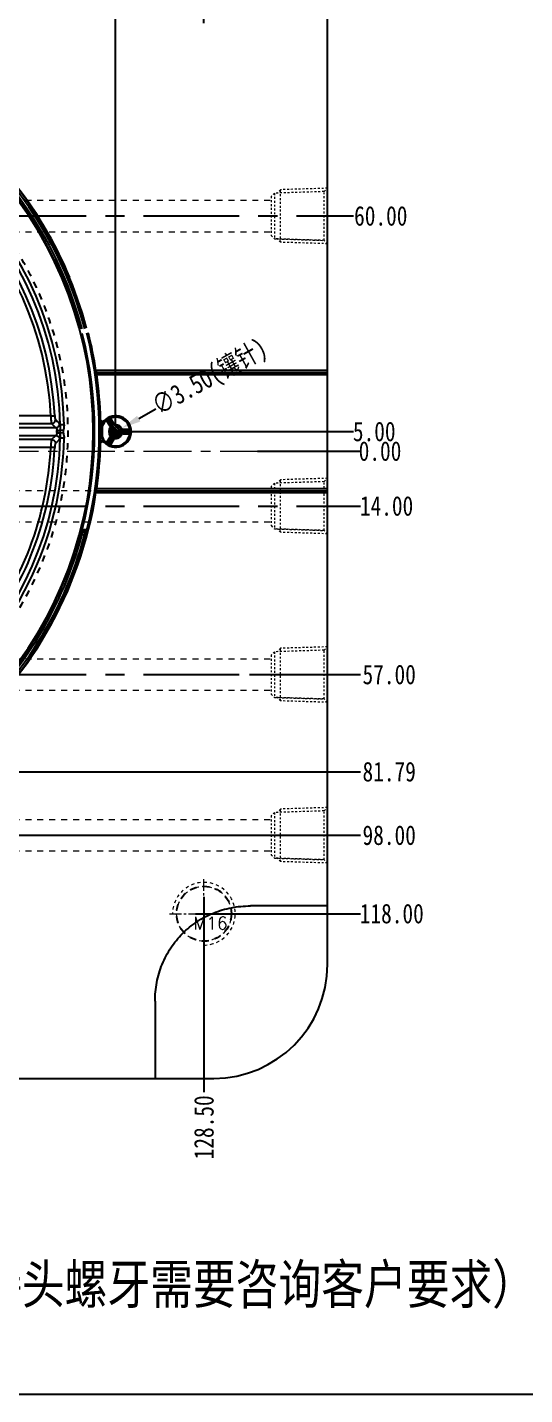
# Model space of a CAD drawing. Header units: millimetres. Extents: x 3054 to 4939, y -1170 to 130.
# Drawn here: x 3504.6 to 3631.5, y -466.9 to -118.1 of the extents above; entities that cross this region are included whole.
import ezdxf

# ---------------------------------------------------------------- set-up
doc = ezdxf.new("R2010")
doc.units = ezdxf.units.MM
doc.header["$LTSCALE"] = 16.335
doc.header["$PDMODE"] = 3
doc.header["$PDSIZE"] = 0.3125
doc.linetypes.add('CENTER', pattern=[0.6, 0.375, -0.075, 0.075, -0.075])
doc.linetypes.add('HIDDEN', pattern=[0.2, 0.1, -0.1])
doc.layers.get('0').update_dxf_attribs({"linetype": 'CONTINUOUS'})
doc.layers.get('Defpoints').update_dxf_attribs({"linetype": 'CONTINUOUS'})
doc.layers.add('21', color=7, linetype='CONTINUOUS')
for name, color, linetype, lineweight in [('center', 1, 'CENTER', 9), ('cool', 153, 'HIDDEN', 9), ('insert', 85, 'CONTINUOUS', 20), ('screw', 33, 'CONTINUOUS', 13)]:
    doc.layers.add(name, color=color, linetype=linetype, lineweight=lineweight)
doc.styles.get("Standard").update_dxf_attribs({"font": 'txt', "width": 0.8})
doc.styles.add('TXT', font='txt.shx', dxfattribs={"bigfont": 'gbcbig.shx'})
doc.dimstyles.get("Standard").update_dxf_attribs({"dimtxt": 0.15625, "dimasz": 0.1875, "dimexe": 0.125, "dimexo": 0.0625, "dimtad": 0, "dimtih": 1, "dimtoh": 1, "dimdsep": 46, "dimtxsty": 'Standard', "dimcen": 0.09, "dimadec": 0, "dimazin": 0, "dimtp": 0.01, "dimtm": 0.01, "dimtfac": 1, "dimtofl": 0, "dimtmove": 0, "dimatfit": 3, "dimfxl": 0, "dimtolj": 1, "dimarcsym": 0})

# ---------------------------------------------------------------- blocks, each defined once
blk = doc.blocks.new('cool_jt_f12')
at = {"layer": 'cool', "ltscale": 0.3}
for p, q in [((0, 7.0785), (0.856, 6.2225)), ((0, 7.0785), (12, 6.7035)), ((0.856, 6.2225), (0.856, -6.2225)), ((13.5, 5.827375), (0.856, 6.2225)), ((0.856, 6.2225), (13.5, 5.827375)), ((12, 6.7035), (12.856, 5.8475)), ((12, 6.7035), (12, -6.7035)), ((14.327375, 5), (13.5, 5.827375)), ((13.5, -5.827375), (13.5, 5.827375)), ((14.327375, -5), (14.327375, 5)), ((0.856, -6.2225), (0, -7.0785)), ((0, -7.0785), (12, -6.7035)), ((0.856, -6.2225), (13.5, -5.827375)), ((12, -6.7035), (12.856, -5.8475)), ((13.5, -5.827375), (14.327375, -5))]:
    blk.add_line(p, q, dxfattribs=at)
blk = doc.blocks.new('insert_cir_3.5')
at = {"layer": 'insert'}
h = blk.add_hatch(dxfattribs=at)
h.set_pattern_fill('_ANSI31', color=123, scale=0.0875, angle=90, style=0)
h.set_pattern_definition([(135, (-3527.1127, 221.18007), (-0.196443103, -0.196443103), [])])
h.paths.add_polyline_path([(-1.75, 0, 1), (1.75, 0, 1)])
at = {"layer": 'insert', "color": 1, "linetype": 'CENTER', "ltscale": 0.108846}
for p, q in [((-1.925, 0), (1.925, 0)), ((0, -1.925), (0, 1.925))]:
    blk.add_line(p, q, dxfattribs=at)
at = {"layer": 'insert'}
blk.add_circle((0, 0), 1.75, dxfattribs=at)
blk = doc.blocks.new('*D72')
at = {"color": 4, "lineweight": -2}
blk.add_line((3537.38, -215.46), (3533.01, -217.89), dxfattribs=at)
at = {"color": 4}
blk.add_solid([(3532.6, -217.17), (3533.41, -218.62), (3528.64, -220.33)], dxfattribs=at)
at = {"layer": 'Defpoints', "color": 0}
for p in [(3525.58, -222.03), (3528.64, -220.33)]:
    blk.add_point(p, dxfattribs=at)
at = {"color": 6, "insert": (3551.37, -207.66), "char_height": 5, "attachment_point": 5, "rotation": 29.1265}
blk.add_mtext('\\A1;∅3.50(镶针)', dxfattribs=at)
blk = doc.blocks.new('screw_m16_g')
at = {"layer": 'screw', "color": 1, "linetype": 'CENTER', "ltscale": 0.497582}
for p, q in [((0, -8.8), (0, 8.8)), ((-8.8, 0), (8.8, 0))]:
    blk.add_line(p, q, dxfattribs=at)
at = {"layer": 'screw', "linetype": 'HIDDEN', "ltscale": 0.497582}
blk.add_circle((0, 0), 7, dxfattribs=at)
at = {"layer": 'screw', "color": 92, "linetype": 'HIDDEN', "ltscale": 0.497582}
blk.add_arc((0, 0), 8, 270, 180, dxfattribs=at)
at = {"layer": 'screw', "color": 6, "style": 'TXT'}
blk.add_text('M16', height=3.2, dxfattribs=at).set_placement((-2.72, -4))
blk = doc.blocks.new('*D76')
at = {"color": 4, "lineweight": -2}
blk.add_line((3563.28, -226.18), (3589.58, -226.18), dxfattribs=at)
at = {"layer": 'Defpoints', "color": 0}
for p in [(3421.16, -226.18), (3563.28, -226.18), (3589.58, -226.18)]:
    blk.add_point(p, dxfattribs=at)
at = {"color": 6, "insert": (3594.58, -226.18), "char_height": 5, "attachment_point": 5}
blk.add_mtext('\\A1;0.00', dxfattribs=at)
blk = doc.blocks.new('*D77')
at = {"color": 4, "lineweight": -2}
blk.add_line((3573.8, -240.18), (3589.58, -240.18), dxfattribs=at)
at = {"layer": 'Defpoints', "color": 0}
for p in [(3421.16, -226.18), (3573.8, -240.18), (3589.58, -240.18)]:
    blk.add_point(p, dxfattribs=at)
at = {"color": 6, "insert": (3596.25, -240.18), "char_height": 5, "attachment_point": 5}
blk.add_mtext('\\A1;14.00', dxfattribs=at)
blk = doc.blocks.new('*D78')
at = {"color": 4, "lineweight": -2}
blk.add_line((3561.24, -283.18), (3589.58, -283.18), dxfattribs=at)
at = {"layer": 'Defpoints', "color": 0}
for p in [(3421.16, -226.18), (3561.24, -283.18), (3589.58, -283.18)]:
    blk.add_point(p, dxfattribs=at)
at = {"color": 6, "insert": (3596.92, -283.18), "char_height": 5, "attachment_point": 5}
blk.add_mtext('\\A1;57.00', dxfattribs=at)
blk = doc.blocks.new('*D79')
at = {"color": 4, "lineweight": -2}
blk.add_line((3481.85, -307.97), (3589.58, -307.97), dxfattribs=at)
at = {"layer": 'Defpoints', "color": 0}
for p in [(3421.16, -226.18), (3481.85, -307.97), (3589.58, -307.97)]:
    blk.add_point(p, dxfattribs=at)
at = {"color": 6, "insert": (3596.92, -307.97), "char_height": 5, "attachment_point": 5}
blk.add_mtext('\\A1;81.79', dxfattribs=at)
blk = doc.blocks.new('*D80')
at = {"color": 4, "lineweight": -2}
blk.add_line((3516.56, -324.18), (3589.58, -324.18), dxfattribs=at)
at = {"layer": 'Defpoints', "color": 0}
for p in [(3421.16, -226.18), (3516.56, -324.18), (3589.58, -324.18)]:
    blk.add_point(p, dxfattribs=at)
at = {"color": 6, "insert": (3596.92, -324.18), "char_height": 5, "attachment_point": 5}
blk.add_mtext('\\A1;98.00', dxfattribs=at)
blk = doc.blocks.new('*D81')
at = {"color": 4, "lineweight": -2}
blk.add_line((3547.49, -344.18), (3589.58, -344.18), dxfattribs=at)
at = {"layer": 'Defpoints', "color": 0}
for p in [(3421.16, -226.18), (3547.49, -344.18), (3589.58, -344.18)]:
    blk.add_point(p, dxfattribs=at)
at = {"color": 6, "insert": (3597.58, -344.18), "char_height": 5, "attachment_point": 5}
blk.add_mtext('\\A1;118.00', dxfattribs=at)
blk = doc.blocks.new('*D84')
at = {"color": 4, "lineweight": -2}
blk.add_line((3549.66, -339.84), (3549.66, -389.68), dxfattribs=at)
at = {"layer": 'Defpoints', "color": 0}
for p in [(3421.16, -226.18), (3549.66, -339.84), (3549.66, -389.68)]:
    blk.add_point(p, dxfattribs=at)
at = {"color": 6, "insert": (3549.66, -398.68), "char_height": 5, "attachment_point": 5, "rotation": 90}
blk.add_mtext('\\A1;128.50', dxfattribs=at)
blk = doc.blocks.new('*D86')
at = {"color": 4, "lineweight": -2}
blk.add_line((3527.11, -219.26), (3527.11, -60.35), dxfattribs=at)
at = {"layer": 'Defpoints', "color": 0}
for p in [(3527.11, -60.35), (3527.11, -219.26), (3421.16, -226.18)]:
    blk.add_point(p, dxfattribs=at)
at = {"color": 6, "insert": (3527.11, -51.35), "char_height": 5, "attachment_point": 5, "rotation": 90}
blk.add_mtext('\\A1;105.95', dxfattribs=at)
blk = doc.blocks.new('*D87')
at = {"color": 4, "lineweight": -2}
blk.add_line((3549.66, -116.98), (3549.66, -60.35), dxfattribs=at)
at = {"layer": 'Defpoints', "color": 0}
for p in [(3549.66, -60.35), (3549.66, -116.98), (3421.16, -226.18)]:
    blk.add_point(p, dxfattribs=at)
at = {"color": 6, "insert": (3549.66, -51.35), "char_height": 5, "attachment_point": 5, "rotation": 90}
blk.add_mtext('\\A1;128.50', dxfattribs=at)
blk = doc.blocks.new('*D88')
at = {"color": 4, "lineweight": -2}
blk.add_line((3553.18, -108.18), (3587.77, -108.18), dxfattribs=at)
at = {"layer": 'Defpoints', "color": 0}
for p in [(3553.18, -108.18), (3587.77, -108.18), (3421.16, -226.18)]:
    blk.add_point(p, dxfattribs=at)
at = {"color": 6, "insert": (3595.77, -108.18), "char_height": 5, "attachment_point": 5}
blk.add_mtext('\\A1;118.00', dxfattribs=at)
blk = doc.blocks.new('*D89')
at = {"color": 4, "lineweight": -2}
blk.add_line((3575.76, -166.18), (3587.77, -166.18), dxfattribs=at)
at = {"layer": 'Defpoints', "color": 0}
for p in [(3575.76, -166.18), (3587.77, -166.18), (3421.16, -226.18)]:
    blk.add_point(p, dxfattribs=at)
at = {"color": 6, "insert": (3594.77, -166.18), "char_height": 5, "attachment_point": 5}
blk.add_mtext('\\A1;60.00', dxfattribs=at)
blk = doc.blocks.new('*D90')
at = {"color": 4, "lineweight": -2}
blk.add_line((3529.04, -221.18), (3587.77, -221.18), dxfattribs=at)
at = {"layer": 'Defpoints', "color": 0}
for p in [(3529.04, -221.18), (3587.77, -221.18), (3421.16, -226.18)]:
    blk.add_point(p, dxfattribs=at)
at = {"color": 6, "insert": (3593.1, -221.18), "char_height": 5, "attachment_point": 5}
blk.add_mtext('\\A1;5.00', dxfattribs=at)

msp = doc.modelspace()

# ---------------------------------------------------------------- linework, layer by layer
msp.add_lwpolyline([(3186.247, -10.298), (3758.427, -10.298), (3758.427, -466.879), (3186.247, -466.879)], close=True)
at = {"layer": '21', "color": 7, "linetype": 'Continuous'}
for p, q in [((3581.161, -357.18), (3581.161, -95.18)), ((3581.161, -205.605), (3522.11, -205.605)), ((3522.199, -206.105), (3581.161, -206.105)), ((3522.285, -206.605), (3581.161, -206.605)), ((3510.582, -217.169), (3483.609, -217.169)), ((3497.242, -219.148), (3510.77, -219.148)), ((3511.844, -220.19), (3510.77, -219.148)), ((3512.817, -219.161), (3512.834, -219.177)), ((3513.964, -219.466), (3512.975, -219.486)), ((3523.225, -218.267), (3523.285, -218.137)), ((3523.236, -219.741), (3523.739, -219.734)), ((3525.686, -219.819), (3524.817, -218.315)), ((3525.102, -218.13), (3524.841, -218.28)), ((3524.841, -218.28), (3525.707, -219.78)), ((3524.88, -217.895), (3524.936, -217.878)), ((3525.967, -219.629), (3524.951, -217.869)), ((3526.342, -219.413), (3525.326, -217.652)), ((3525.342, -217.644), (3525.384, -217.603)), ((3525.737, -217.763), (3525.477, -217.913)), ((3525.967, -219.629), (3525.707, -219.78)), ((3526.603, -219.262), (3525.737, -217.763)), ((3525.779, -217.76), (3526.647, -219.264)), ((3526.073, -219.772), (3525.976, -219.613)), ((3526.324, -219.412), (3526.413, -219.576)), ((3526.603, -219.262), (3526.342, -219.413)), ((3526.639, -219.263), (3526.647, -219.264)), ((3510.77, -223.212), (3497.242, -223.212)), ((3511.844, -220.19), (3498.804, -220.19)), ((3498.804, -222.17), (3511.844, -222.17)), ((3510.77, -223.212), (3511.844, -222.17)), ((3512.834, -223.183), (3512.817, -223.199)), ((3512.951, -221.504), (3512.952, -221.584)), ((3513.758, -220.891), (3512.952, -220.777)), ((3513.758, -221.469), (3512.952, -221.584)), ((3513.964, -222.894), (3512.975, -222.874)), ((3523.739, -222.627), (3523.236, -222.619)), ((3524.817, -224.045), (3525.686, -222.541)), ((3525.707, -222.581), (3524.841, -224.08)), ((3524.951, -224.491), (3525.967, -222.731)), ((3525.326, -224.708), (3526.342, -222.947)), ((3525.686, -219.819), (3525.69, -219.812)), ((3525.69, -222.548), (3525.686, -222.541)), ((3525.707, -222.581), (3525.967, -222.731)), ((3525.737, -224.597), (3526.603, -223.098)), ((3526.647, -223.096), (3525.779, -224.6)), ((3525.976, -222.747), (3526.073, -222.588)), ((3526.413, -222.784), (3526.324, -222.948)), ((3526.342, -222.947), (3526.603, -223.098)), ((3526.647, -223.096), (3526.639, -223.097)), ((3528.852, -220.984), (3529.029, -220.964)), ((3528.852, -221.376), (3529.038, -221.381)), ((3530.748, -220.625), (3529.005, -220.625)), ((3529.005, -220.625), (3529.009, -220.632)), ((3529.009, -221.728), (3529.005, -221.735)), ((3529.005, -221.735), (3530.749, -221.735)), ((3530.76, -220.663), (3529.029, -220.663)), ((3529.029, -220.964), (3529.029, -220.663)), ((3529.029, -220.964), (3530.76, -220.964)), ((3531.061, -221.396), (3529.029, -221.396)), ((3529.029, -221.698), (3529.029, -221.396)), ((3529.029, -221.698), (3530.76, -221.698)), ((3530.76, -220.663), (3530.76, -220.964)), ((3531.061, -220.946), (3530.76, -220.964)), ((3530.76, -221.396), (3530.76, -221.698)), ((3531.075, -220.889), (3531.061, -220.946)), ((3531.061, -221.414), (3531.075, -221.471)), ((3483.609, -225.192), (3510.582, -225.192)), ((3523.285, -224.223), (3523.225, -224.093)), ((3524.841, -224.08), (3525.102, -224.23)), ((3524.936, -224.482), (3524.88, -224.466)), ((3525.384, -224.757), (3525.342, -224.716)), ((3525.477, -224.447), (3525.737, -224.597)), ((3522.111, -236.755), (3581.161, -236.755)), ((3522.199, -236.255), (3581.161, -236.255)), ((3581.161, -235.755), (3522.285, -235.755)), ((3518.107, -247.272), (3518.1, -247.085)), ((3518.107, -247.272), (3518.59, -247.402)), ((3518.598, -246.208), (3518.308, -246.133)), ((3518.581, -246.7), (3518.581, -246.208)), ((3518.581, -246.7), (3519.337, -246.7)), ((3518.59, -246.909), (3518.581, -246.7)), ((3519.249, -246.909), (3518.59, -246.909)), ((3518.59, -247.402), (3518.59, -246.909)), ((3518.59, -247.402), (3519.249, -247.402)), ((3519.337, -246.208), (3518.598, -246.208)), ((3519.337, -246.7), (3519.249, -246.909)), ((3519.249, -246.909), (3519.249, -247.402)), ((3519.249, -247.402), (3519.732, -247.531)), ((3519.337, -246.208), (3519.337, -246.7)), ((3519.598, -246.243), (3519.468, -246.716)), ((3519.809, -247.347), (3519.732, -247.531)), ((3520.079, -246.391), (3519.788, -246.317)), ((3581.161, -342.19), (3561.513, -342.19)), ((3537.171, -366.532), (3537.171, -386.18)), ((3453.287, -386.18), (3552.161, -386.18))]:
    msp.add_line(p, q, dxfattribs=at)
at = {"layer": '21', "color": 1, "linetype": 'CENTER', "ltscale": 3.980655}
for p, q in [((3261.161, -166.18), (3581.161, -166.18)), ((3261.161, -240.18), (3581.161, -240.18)), ((3261.161, -283.18), (3581.161, -283.18)), ((3261.161, -324.18), (3581.161, -324.18))]:
    msp.add_line(p, q, dxfattribs=at)
at = {"layer": '21', "color": 8, "linetype": 'HIDDEN'}
for p, q in [((3524.157, -218.463), (3524.108, -218.581)), ((3526.603, -219.262), (3526.639, -219.263)), ((3525.69, -219.812), (3525.707, -219.78)), ((3525.707, -222.581), (3525.69, -222.548)), ((3526.639, -223.097), (3526.603, -223.098)), ((3529.009, -220.632), (3529.029, -220.663)), ((3529.029, -221.698), (3529.009, -221.728)), ((3524.108, -223.779), (3524.141, -223.858)), ((3524.141, -223.858), (3524.157, -223.898))]:
    msp.add_line(p, q, dxfattribs=at)
msp.add_circle((3549.662, -344.18), 7, dxfattribs=at)
at = {"layer": '21', "color": 7, "linetype": 'Continuous'}
for centre, radius, start, end in [((3421.135, -221.18), 102.057, 14.96291, 151.82661), ((3421.135, -221.18), 101.558, 14.96291, 151.63947), ((3421.135, -221.18), 100.92, 15.05965, 151.44394), ((3421.135, -221.18), 100.421, 15.05965, 151.60566), ((3427.165, -221.18), 85.811, 1.129, 88.87112), ((3427.165, -221.18), 86.815, 1.1311, 88.87139), ((3427.165, -221.18), 83.513, 2.75328, 87.24672), ((3427.165, -221.18), 84.503, 2.75434, 87.24672), ((3421.135, -221.18), 100.256, 318.50266, 41.49734), ((3421.135, -221.18), 102.168, 22.63704, 39.07755), ((3421.135, -221.18), 100.325, 345.59813, 14.40187), ((3421.135, -221.18), 100.625, 345.59813, 14.40187), ((3421.135, -221.18), 101.805, 345.70516, 14.29484), ((3421.135, -221.18), 102.105, 345.70516, 14.29484), ((3421.135, -221.18), 102.168, 8.7686, 14.19122), ((3421.135, -221.18), 102.194, 1.70552, 8.1995), ((3523.728, -218.251), 0.503, 181.76455, 269.93942), ((3527.113, -221.18), 3.671, 128.69801, 156.79472), ((3421.135, -221.18), 102.613, 359.19229, 0.80771), ((3527.113, -221.18), 4.015, 222.60101, 137.39896), ((3525.102, -218.13), 0.301, 120.06788, 210.01043), ((3527.113, -221.18), 3.955, 116.60458, 123.39542), ((3527.113, -221.18), 3.654, 116.60458, 123.39542), ((3527.113, -221.18), 3.973, 4.20302, 115.79698), ((3525.476, -217.914), 0.302, 30.02968, 90.00009), ((3527.113, -221.18), 3.671, 8.69802, 111.30192), ((3527.113, -221.18), 1.75, 105.98104, 134.01896), ((3527.113, -221.18), 1.928, 113.55597, 126.44403), ((3527.113, -221.18), 1.75, 15.66558, 104.33442), ((3427.165, -221.18), 85.811, 270.6696, 358.87114), ((3427.165, -221.18), 86.815, 308.43992, 358.86884), ((3509.713, -221.178), 2.447, 353.96979, 6.02061), ((3511.852, -223.19), 0.981, 0.43691, 3.62775), ((3537.458, -221.237), 24.51, 179.11644, 179.84396), ((3539.913, -221.124), 26.965, 180.09882, 180.80797), ((3547.668, -221.375), 34.721, 179.01221, 179.14812), ((3538.893, -221.432), 25.949, 177.60992, 178.55236), ((3536.618, -221.013), 23.673, 181.38041, 182.42293), ((3527.113, -221.18), 3.671, 203.20528, 231.30197), ((3527.113, -221.18), 1.75, 135.66558, 224.33442), ((3527.113, -221.18), 3.973, 244.20302, 355.79698), ((3525.947, -219.668), 0.302, 210.02551, 224.47402), ((3527.113, -221.18), 3.671, 248.6981, 351.30193), ((3527.113, -221.18), 1.75, 225.98104, 254.01896), ((3527.113, -221.18), 1.928, 233.55598, 246.44402), ((3526.386, -222.945), 0.302, 330.02551, 344.47402), ((3527.113, -221.18), 1.75, 255.66558, 344.33442), ((3527.113, -221.18), 1.75, 345.98104, 14.01896), ((3529.005, -220.927), 0.302, 90.02551, 104.47402), ((3527.113, -221.18), 1.928, 353.55597, 6.44403), ((3527.113, -221.18), 3.654, 356.60458, 3.39542), ((3530.76, -221.396), 0.301, 269.99347, 359.92822), ((3527.113, -221.18), 3.955, 356.60458, 3.39542), ((3427.165, -221.18), 83.513, 321.02501, 357.24672), ((3427.165, -221.18), 84.503, 320.67397, 357.24566), ((3421.135, -221.18), 102.194, 351.8005, 358.29448), ((3523.728, -224.108), 0.503, 40.94526, 178.22121), ((3525.102, -224.231), 0.301, 149.99342, 239.92826), ((3527.113, -221.18), 3.955, 236.60458, 243.39542), ((3527.113, -221.18), 3.654, 236.60458, 243.39542), ((3525.476, -224.446), 0.302, 269.9896, 329.9703), ((3421.135, -221.18), 102.168, 308.72736, 351.2315), ((3421.135, -221.18), 100.421, 308.8997, 344.94035), ((3421.135, -221.18), 100.92, 308.84423, 344.94035), ((3421.135, -221.18), 101.558, 308.78417, 345.03709), ((3421.135, -221.18), 102.057, 308.73249, 345.03709), ((3534.445, -250.298), 16.666, 165.76135, 166.95971), ((3536.879, -250.902), 19.173, 165.59787, 165.80202), ((3519.343, -247.182), 0.482, 74.9797, 90.70598), ((3519.338, -247.19), 0.983, 62.72696, 89.97497), ((3504.764, -242.635), 15.767, 343.59508, 344.44025), ((3502.046, -241.872), 18.59, 344.42138, 344.7669), ((3498.177, -240.822), 22.599, 344.77644, 345.73474), ((3552.161, -357.18), 29, 270, 0)]:
    msp.add_arc(centre, radius, start, end, dxfattribs=at)
at = {"layer": '21', "color": 8, "linetype": 'HIDDEN'}
for centre, radius, start, end in [((3427.165, -221.18), 87.821, 218.45894, 155.70987), ((3427.165, -221.18), 85.811, 358.87114, 1.129), ((3527.113, -221.18), 3.973, 124.20302, 139.14245), ((3525.969, -219.627), 0.304, 210.12195, 225.5914), ((3526.339, -222.947), 0.304, 330.13036, 345.58298), ((3529.03, -220.966), 0.303, 121.63851, 136.30536), ((3527.113, -221.18), 3.973, 220.85755, 235.79698)]:
    msp.add_arc(centre, radius, start, end, dxfattribs=at)
at = {"layer": '21', "color": 7, "linetype": 'Continuous'}
for points, knots in [([(3522.109, -205.605), (3522.119, -205.669), (3522.134, -205.762), (3522.154, -205.88), (3522.167, -205.957), (3522.178, -206.016), (3522.186, -206.067), (3522.194, -206.084), (3522.196, -206.107), (3522.199, -206.105)], [0, 0, 0, 0, 0.3825001, 0.5563773, 0.7083929, 0.8330781, 0.9252938, 0.981604, 1, 1, 1, 1]), ([(3522.285, -206.605), (3522.276, -206.542), (3522.262, -206.45), (3522.243, -206.333), (3522.231, -206.257), (3522.219, -206.197), (3522.212, -206.148), (3522.203, -206.124), (3522.202, -206.106), (3522.199, -206.105)], [0, 0, 0, 0, 0.3778246, 0.5500218, 0.7011487, 0.8259332, 0.9194057, 0.9781366, 1, 1, 1, 1]), ([(3510.582, -217.169), (3510.696, -217.16), (3510.911, -217.144), (3511.168, -217.138), (3511.344, -217.137), (3511.444, -217.127), (3511.514, -217.116), (3511.557, -217.112), (3511.571, -217.119)], [0, 0, 0, 0, 0.3474737, 0.6526236, 0.7776433, 0.8790668, 0.9539662, 1, 1, 1, 1]), ([(3510.582, -217.169), (3510.588, -217.398), (3510.604, -217.83), (3510.639, -218.343), (3510.676, -218.694), (3510.704, -218.893), (3510.733, -219.04), (3510.756, -219.12), (3510.77, -219.148)], [0, 0, 0, 0, 0.3456651, 0.6497217, 0.7745695, 0.8762452, 0.9519402, 1, 1, 1, 1]), ([(3510.77, -219.148), (3510.895, -219.144), (3511.156, -219.086), (3511.491, -218.853), (3511.711, -218.511), (3511.76, -218.247), (3511.759, -218.122)], [0, 0, 0, 0, 0.2389896, 0.5000006, 0.7610112, 1, 1, 1, 1]), ([(3511.571, -217.119), (3511.576, -217.236), (3511.593, -217.455), (3511.633, -217.75), (3511.678, -217.954), (3511.722, -218.069), (3511.746, -218.11), (3511.759, -218.122)], [0, 0, 0, 0, 0.339459, 0.6401423, 0.8671227, 0.9459171, 1, 1, 1, 1]), ([(3511.76, -218.122), (3511.848, -218.209), (3512.066, -218.428), (3512.423, -218.77), (3512.685, -219.031), (3512.817, -219.161)], [0, 0, 0, 0, 0.2509324, 0.6241815, 1, 1, 1, 1]), ([(3511.844, -220.19), (3511.968, -220.187), (3512.227, -220.129), (3512.56, -219.9), (3512.781, -219.562), (3512.833, -219.301), (3512.834, -219.177)], [0, 0, 0, 0, 0.2391771, 0.5000013, 0.7608247, 1, 1, 1, 1]), ([(3512.834, -219.177), (3512.866, -219.209), (3512.92, -219.313), (3512.956, -219.42), (3512.975, -219.486)], [0, 0, 0, 0, 0.3973261, 1, 1, 1, 1]), ([(3512.975, -219.486), (3512.992, -219.701), (3512.982, -219.99), (3512.969, -220.277), (3512.966, -220.35)], [0, 0, 0, 0, 0.7475646, 1, 1, 1, 1]), ([(3513.964, -219.466), (3513.965, -219.587), (3513.956, -219.827), (3513.9, -220.184), (3513.829, -220.538), (3513.783, -220.774), (3513.758, -220.891)], [0, 0, 0, 0, 0.2500639, 0.4999763, 0.7500501, 1, 1, 1, 1]), ([(3523.225, -218.267), (3523.223, -218.273), (3523.223, -218.295), (3523.219, -218.361), (3523.22, -218.48), (3523.221, -218.652), (3523.223, -218.851), (3523.226, -219.064), (3523.23, -219.363), (3523.234, -219.589), (3523.236, -219.741)], [0, 0, 0, 0, 0.0142866, 0.0431094, 0.1351485, 0.256757, 0.3929906, 0.5391953, 0.6913473, 1, 1, 1, 1]), ([(3524.157, -218.463), (3524.091, -218.534), (3523.911, -218.641), (3523.602, -218.622), (3523.354, -218.435), (3523.288, -218.236), (3523.285, -218.138)], [0, 0, 0, 0, 0.2500818, 0.5000161, 0.7499534, 1, 1, 1, 1]), ([(3523.728, -218.755), (3523.764, -218.755), (3523.905, -218.739), (3524.039, -218.661), (3524.108, -218.581)], [0, 0, 0, 0, 0.2528839, 1, 1, 1, 1]), ([(3523.739, -219.734), (3523.762, -219.636), (3523.827, -219.395), (3523.942, -219.025), (3524.041, -218.755), (3524.089, -218.626)], [0, 0, 0, 0, 0.2582522, 0.6437153, 1, 1, 1, 1]), ([(3524.089, -218.626), (3524.091, -218.621), (3524.096, -218.606), (3524.101, -218.59), (3524.108, -218.581)], [0, 0, 0, 0, 0.324221, 1, 1, 1, 1]), ([(3524.88, -217.895), (3524.824, -217.934), (3524.731, -218.077), (3524.772, -218.244), (3524.816, -218.316)], [0, 0, 0, 0, 0.4459791, 1, 1, 1, 1]), ([(3524.814, -218.31), (3524.817, -218.302), (3524.818, -218.285), (3524.835, -218.28), (3524.841, -218.28)], [0, 0, 0, 0, 0.5600339, 1, 1, 1, 1]), ([(3525.476, -217.613), (3525.462, -217.613), (3525.41, -217.616), (3525.359, -217.634), (3525.326, -217.653)], [0, 0, 0, 0, 0.2637152, 1, 1, 1, 1]), ([(3525.781, -217.759), (3525.74, -217.684), (3525.616, -217.566), (3525.446, -217.575), (3525.384, -217.603)], [0, 0, 0, 0, 0.5539454, 1, 1, 1, 1]), ([(3525.776, -217.754), (3525.768, -217.752), (3525.752, -217.745), (3525.741, -217.758), (3525.737, -217.763)], [0, 0, 0, 0, 0.5560953, 1, 1, 1, 1]), ([(3510.77, -223.212), (3510.756, -223.241), (3510.733, -223.32), (3510.704, -223.467), (3510.676, -223.666), (3510.639, -224.017), (3510.604, -224.531), (3510.588, -224.962), (3510.582, -225.192)], [0, 0, 0, 0, 0.0480598, 0.1237546, 0.2254301, 0.3502778, 0.6543345, 1, 1, 1, 1]), ([(3510.77, -223.212), (3510.895, -223.216), (3511.156, -223.275), (3511.491, -223.507), (3511.711, -223.85), (3511.76, -224.113), (3511.759, -224.238)], [0, 0, 0, 0, 0.2389896, 0.5000007, 0.7610112, 1, 1, 1, 1]), ([(3512.817, -223.199), (3512.729, -223.286), (3512.511, -223.504), (3512.154, -223.846), (3511.892, -224.108), (3511.76, -224.238)], [0, 0, 0, 0, 0.2508924, 0.6241661, 1, 1, 1, 1]), ([(3511.844, -220.19), (3511.883, -220.209), (3511.959, -220.286), (3512.083, -220.527), (3512.129, -220.755), (3512.147, -220.921)], [0, 0, 0, 0, 0.1598717, 0.3819185, 1, 1, 1, 1]), ([(3512.147, -221.44), (3512.126, -221.605), (3512.082, -221.833), (3511.959, -222.074), (3511.883, -222.151), (3511.844, -222.17)], [0, 0, 0, 0, 0.6180282, 0.8398078, 1, 1, 1, 1]), ([(3511.844, -222.17), (3512.088, -222.177), (3512.589, -222.387), (3512.816, -222.881), (3512.832, -223.128)], [0, 0, 0, 0, 0.4970239, 1, 1, 1, 1]), ([(3512.147, -220.921), (3512.278, -220.915), (3512.522, -220.891), (3512.762, -220.84), (3512.87, -220.806)], [0, 0, 0, 0, 0.5383228, 1, 1, 1, 1]), ([(3512.147, -221.44), (3512.278, -221.446), (3512.522, -221.47), (3512.762, -221.52), (3512.87, -221.555)], [0, 0, 0, 0, 0.538397, 1, 1, 1, 1]), ([(3512.975, -222.874), (3512.956, -222.94), (3512.921, -223.048), (3512.866, -223.151), (3512.834, -223.183)], [0, 0, 0, 0, 0.6046857, 1, 1, 1, 1]), ([(3512.966, -222.014), (3512.969, -222.087), (3512.982, -222.373), (3512.992, -222.661), (3512.975, -222.874)], [0, 0, 0, 0, 0.2523812, 1, 1, 1, 1]), ([(3513.758, -220.891), (3513.738, -221.034), (3513.73, -221.229), (3513.751, -221.421), (3513.758, -221.469)], [0, 0, 0, 0, 0.7471727, 1, 1, 1, 1]), ([(3513.758, -221.469), (3513.782, -221.587), (3513.825, -221.824), (3513.901, -222.176), (3513.964, -222.532), (3513.973, -222.774), (3513.964, -222.894)], [0, 0, 0, 0, 0.2499539, 0.4999452, 0.7499731, 1, 1, 1, 1]), ([(3523.236, -222.619), (3523.234, -222.771), (3523.229, -223.069), (3523.223, -223.435), (3523.221, -223.709), (3523.219, -223.88), (3523.223, -224.005), (3523.22, -224.073), (3523.225, -224.093)], [0, 0, 0, 0, 0.3082537, 0.607434, 0.7442561, 0.8651673, 0.9563093, 1, 1, 1, 1]), ([(3524.108, -223.779), (3524.1, -223.768), (3524.09, -223.733), (3524.066, -223.678), (3524.041, -223.607), (3524.004, -223.506), (3523.958, -223.374), (3523.923, -223.267), (3523.906, -223.213)], [0, 0, 0, 0, 0.0663024, 0.1762926, 0.3044918, 0.4384334, 0.716648, 1, 1, 1, 1]), ([(3531.075, -220.889), (3531.068, -220.821), (3530.992, -220.668), (3530.826, -220.621), (3530.741, -220.623)], [0, 0, 0, 0, 0.4464653, 1, 1, 1, 1]), ([(3530.741, -221.738), (3530.826, -221.74), (3530.992, -221.692), (3531.068, -221.539), (3531.075, -221.471)], [0, 0, 0, 0, 0.5556768, 1, 1, 1, 1]), ([(3530.742, -220.663), (3530.819, -220.658), (3530.982, -220.713), (3531.056, -220.869), (3531.061, -220.946)], [0, 0, 0, 0, 0.5001213, 1, 1, 1, 1]), ([(3530.749, -221.735), (3530.751, -221.732), (3530.759, -221.722), (3530.762, -221.707), (3530.76, -221.698)], [0, 0, 0, 0, 0.2901326, 1, 1, 1, 1]), ([(3511.571, -225.241), (3511.556, -225.247), (3511.515, -225.252), (3511.401, -225.253), (3511.202, -225.222), (3510.913, -225.196), (3510.697, -225.193), (3510.582, -225.192)], [0, 0, 0, 0, 0.0471308, 0.1218011, 0.3477308, 0.6533433, 1, 1, 1, 1]), ([(3511.759, -224.238), (3511.746, -224.251), (3511.722, -224.291), (3511.678, -224.406), (3511.633, -224.61), (3511.593, -224.905), (3511.576, -225.124), (3511.571, -225.241)], [0, 0, 0, 0, 0.0540892, 0.1328984, 0.3599077, 0.6605676, 1, 1, 1, 1]), ([(3523.285, -224.222), (3523.288, -224.124), (3523.354, -223.926), (3523.602, -223.738), (3523.911, -223.719), (3524.091, -223.826), (3524.157, -223.898)], [0, 0, 0, 0, 0.2500466, 0.4999839, 0.7499182, 1, 1, 1, 1]), ([(3524.816, -224.044), (3524.771, -224.116), (3524.73, -224.284), (3524.824, -224.426), (3524.88, -224.466)], [0, 0, 0, 0, 0.5559726, 1, 1, 1, 1]), ([(3524.814, -224.051), (3524.816, -224.054), (3524.82, -224.067), (3524.832, -224.077), (3524.841, -224.08)], [0, 0, 0, 0, 0.2930657, 1, 1, 1, 1]), ([(3525.384, -224.757), (3525.446, -224.785), (3525.616, -224.794), (3525.74, -224.676), (3525.781, -224.601)], [0, 0, 0, 0, 0.4460428, 1, 1, 1, 1]), ([(3525.775, -224.607), (3525.768, -224.608), (3525.753, -224.614), (3525.741, -224.603), (3525.737, -224.597)], [0, 0, 0, 0, 0.5529912, 1, 1, 1, 1]), ([(3522.199, -236.255), (3522.196, -236.253), (3522.194, -236.276), (3522.186, -236.293), (3522.178, -236.344), (3522.167, -236.404), (3522.154, -236.48), (3522.134, -236.598), (3522.119, -236.691), (3522.109, -236.755)], [0, 0, 0, 0, 0.0183406, 0.0746099, 0.1668025, 0.2914812, 0.443509, 0.6174174, 1, 1, 1, 1]), ([(3522.199, -236.255), (3522.202, -236.254), (3522.203, -236.236), (3522.212, -236.212), (3522.219, -236.163), (3522.231, -236.103), (3522.243, -236.027), (3522.262, -235.91), (3522.276, -235.818), (3522.285, -235.755)], [0, 0, 0, 0, 0.0219099, 0.0806648, 0.1741486, 0.2989256, 0.4500394, 0.6222282, 1, 1, 1, 1]), ([(3518.1, -247.085), (3518.119, -247.007), (3518.183, -246.86), (3518.329, -246.674), (3518.477, -246.48), (3518.546, -246.328), (3518.581, -246.249)], [0, 0, 0, 0, 0.2479106, 0.4876599, 0.731792, 1, 1, 1, 1]), ([(3518.1, -247.085), (3518.127, -246.98), (3518.249, -246.78), (3518.472, -246.7), (3518.581, -246.7)], [0, 0, 0, 0, 0.4985697, 1, 1, 1, 1]), ([(3518.143, -246.844), (3518.138, -246.867), (3518.123, -246.947), (3518.108, -247.028), (3518.1, -247.085)], [0, 0, 0, 0, 0.2902244, 1, 1, 1, 1]), ([(3518.209, -246.538), (3518.202, -246.566), (3518.179, -246.668), (3518.157, -246.77), (3518.143, -246.844)], [0, 0, 0, 0, 0.2787592, 1, 1, 1, 1]), ([(3518.59, -246.909), (3518.509, -246.909), (3518.347, -246.948), (3518.222, -247.059), (3518.176, -247.125)], [0, 0, 0, 0, 0.5013412, 1, 1, 1, 1]), ([(3518.291, -246.199), (3518.293, -246.197), (3518.303, -246.197), (3518.333, -246.197), (3518.395, -246.208), (3518.483, -246.225), (3518.55, -246.241), (3518.584, -246.25)], [0, 0, 0, 0, 0.0287896, 0.0897243, 0.3153822, 0.6444487, 1, 1, 1, 1]), ([(3519.249, -246.909), (3519.367, -246.911), (3519.608, -247.001), (3519.729, -247.228), (3519.744, -247.344)], [0, 0, 0, 0, 0.5018483, 1, 1, 1, 1]), ([(3519.468, -246.716), (3519.56, -246.741), (3519.731, -246.851), (3519.81, -247.035), (3519.823, -247.129)], [0, 0, 0, 0, 0.5022999, 1, 1, 1, 1]), ([(3519.788, -246.317), (3519.777, -246.409), (3519.76, -246.587), (3519.796, -246.846), (3519.852, -247.093), (3519.832, -247.265), (3519.81, -247.347)], [0, 0, 0, 0, 0.2699675, 0.5127616, 0.7546526, 1, 1, 1, 1]), ([(3519.81, -247.347), (3519.815, -247.329), (3519.843, -247.243), (3519.869, -247.156), (3519.889, -247.088)], [0, 0, 0, 0, 0.2100134, 1, 1, 1, 1]), ([(3537.17, -366.532), (3537.17, -364.913), (3537.476, -361.687), (3538.839, -357.05), (3541.075, -352.809), (3544.09, -349.109), (3547.79, -346.094), (3552.031, -343.858), (3556.668, -342.495), (3559.894, -342.19), (3561.513, -342.19)], [0, 0, 0, 0, 0.1268232, 0.2521583, 0.3763782, 0.5, 0.6236218, 0.7478417, 0.8731768, 1, 1, 1, 1])]:
    msp.add_open_spline(points, degree=3, knots=knots, dxfattribs=at)
at = {"layer": '21', "color": 8, "linetype": 'HIDDEN'}
for points in [[(3526.603, -219.262), (3526.642, -219.331), (3526.653, -219.422), (3526.631, -219.498)], [(3525.707, -222.58), (3525.746, -222.512), (3525.82, -222.457), (3525.897, -222.438)], [(3525.897, -219.922), (3525.845, -219.909), (3525.795, -219.881), (3525.757, -219.844)], [(3526.631, -222.862), (3526.646, -222.914), (3526.647, -222.971), (3526.634, -223.022)], [(3529.029, -221.698), (3528.949, -221.697), (3528.865, -221.661), (3528.81, -221.604)], [(3529.029, -220.663), (3528.974, -220.663), (3528.917, -220.679), (3528.871, -220.707)]]:
    msp.add_open_spline(points, degree=3, dxfattribs=at)
at = {"layer": '21', "color": 7, "linetype": 'Continuous'}
for points in [[(3526.647, -219.264), (3526.685, -219.328), (3526.697, -219.412), (3526.679, -219.485)], [(3512.87, -220.806), (3512.898, -220.797), (3512.925, -220.787), (3512.952, -220.777)], [(3512.87, -221.555), (3512.897, -221.563), (3512.925, -221.573), (3512.952, -221.584)], [(3523.906, -223.213), (3523.844, -223.019), (3523.786, -222.824), (3523.739, -222.627)], [(3525.686, -222.541), (3525.723, -222.477), (3525.79, -222.424), (3525.861, -222.403)], [(3525.861, -219.957), (3525.813, -219.943), (3525.767, -219.915), (3525.732, -219.879)], [(3526.679, -222.876), (3526.691, -222.924), (3526.69, -222.978), (3526.677, -223.026)], [(3528.798, -220.708), (3528.834, -220.673), (3528.881, -220.647), (3528.93, -220.634)], [(3529.005, -221.735), (3528.931, -221.735), (3528.852, -221.704), (3528.798, -221.653)], [(3525.326, -224.708), (3525.371, -224.734), (3525.424, -224.748), (3525.476, -224.748)], [(3518.176, -247.125), (3518.146, -247.17), (3518.122, -247.22), (3518.107, -247.272)], [(3519.744, -247.344), (3519.752, -247.406), (3519.748, -247.47), (3519.732, -247.531)], [(3519.823, -247.129), (3519.833, -247.201), (3519.828, -247.276), (3519.809, -247.347)]]:
    msp.add_open_spline(points, degree=3, dxfattribs=at)
at = {"layer": '21', "color": 8, "linetype": 'HIDDEN'}
msp.add_open_spline([(3530.748, -220.625), (3530.751, -220.628), (3530.759, -220.638), (3530.762, -220.653), (3530.76, -220.663)], degree=3, knots=[0, 0, 0, 0, 0.292421, 1, 1, 1, 1], dxfattribs=at)
at = {"layer": 'center', "color": 1, "linetype": 'CENTER', "ltscale": 1.990328}
msp.add_line((3261.161, -226.18), (3581.161, -226.18), dxfattribs=at)
at = {"layer": 'cool', "ltscale": 0.932966}
for p, q in [((3275.491, -162.18), (3566.831, -162.18)), ((3275.491, -170.18), (3566.831, -170.18)), ((3275.491, -236.18), (3566.831, -236.18)), ((3275.491, -244.18), (3566.831, -244.18)), ((3275.491, -279.18), (3566.831, -279.18)), ((3275.491, -287.18), (3566.831, -287.18)), ((3275.491, -320.18), (3566.831, -320.18)), ((3275.491, -328.18), (3566.831, -328.18))]:
    msp.add_line(p, q, dxfattribs=at)

# ---------------------------------------------------------------- block references
at = {"layer": 'cool', "ltscale": 0.932966, "rotation": 180}
for p in [(3581.161, -166.18), (3581.161, -240.18), (3581.161, -283.18), (3581.161, -324.18)]:
    msp.add_blockref('cool_jt_f12', p, dxfattribs=at)
at = {"layer": 'insert'}
msp.add_blockref('insert_cir_3.5', (3527.113, -221.18), dxfattribs=at)
at = {"layer": 'screw'}
msp.add_blockref('screw_m16_g', (3549.662, -344.18), dxfattribs=at)

# ---------------------------------------------------------------- texts
at = {"insert": (3426.806, -417.004), "char_height": 10, "width": 231.00041, "attachment_point": 1}
msp.add_mtext('{\\fSimSun|b0|i0|c134|p2;TSK2126上烤盘\\P前模芯（水路接头螺牙需要咨询客户要求）}', dxfattribs=at)

# ---------------------------------------------------------------- dimensions: what is measured, and where the dimension line sits
for feature_location, offset, dtype, origin, picture, middle in [((3527.113, -219.255), (0, 158.904), 1, (3421.161, -226.18), '*D86', (3527.113, -51.351)), ((3549.662, -116.98), (0, 56.63), 1, (3421.161, -226.18), '*D87', (3549.662, -51.351)), ((3553.176, -108.18), (34.59, 0), 0, (3421.161, -226.18), '*D88', (3595.767, -108.18)), ((3575.76, -166.18), (12.007, 0), 0, (3421.161, -226.18), '*D89', (3594.767, -166.18)), ((3529.038, -221.18), (58.729, 0), 0, (3421.161, -226.18), '*D90', (3593.1, -221.18)), ((3563.280550456, -226.180448609), (26.301281572, 0), 0, (3421.161385516, -226.180448609), '*D76', (3594.581832028, -226.180448609)), ((3573.796, -240.18), (15.786, 0), 0, (3421.161, -226.18), '*D77', (3596.248, -240.18)), ((3561.235, -283.18), (28.346, 0), 0, (3421.161, -226.18), '*D78', (3596.915, -283.18)), ((3481.854, -307.968), (107.728, 0), 0, (3421.161, -226.18), '*D79', (3596.915, -307.968)), ((3516.556, -324.18), (73.026, 0), 0, (3421.161, -226.18), '*D80', (3596.915, -324.18)), ((3547.495, -344.18), (42.087, 0), 0, (3421.161, -226.18), '*D81', (3597.582, -344.18)), ((3549.662, -339.842), (0, -49.834), 1, (3421.161, -226.18), '*D84', (3549.662, -398.677))]:
    dim = msp.add_ordinate_dim(feature_location=feature_location, offset=offset, dtype=dtype, origin=origin, dimstyle='Standard', override={"dimtxt": 5, "dimasz": 5, "dimexe": 0, "dimexo": 0, "dimgap": 0, "dimtih": 0, "dimtoh": 0, "dimzin": 0, "dimcen": 0, "dimclrd": 4, "dimclre": 4, "dimclrt": 6, "dimadec": 2, "dimtp": 0, "dimtm": 0, "dimtzin": 0})
    dim.commit()
    dim.dimension.update_dxf_attribs({"geometry": picture, "text_midpoint": middle})
dim = msp.add_diameter_dim_2p(p1=(3525.584, -222.032), p2=(3528.641, -220.328), text='<>(镶针)', dimstyle='Standard', override={"dimtxt": 5, "dimasz": 5, "dimexe": 0, "dimexo": 0, "dimgap": 0, "dimtih": 0, "dimtoh": 0, "dimzin": 0, "dimcen": 0, "dimclrd": 4, "dimclre": 4, "dimclrt": 6, "dimadec": 2, "dimtp": 0, "dimtm": 0, "dimtzin": 0})
dim.commit()
dim.dimension.update_dxf_attribs({"geometry": '*D72', "text_midpoint": (3551.373, -207.662)})

doc.saveas('drawing.dxf')
